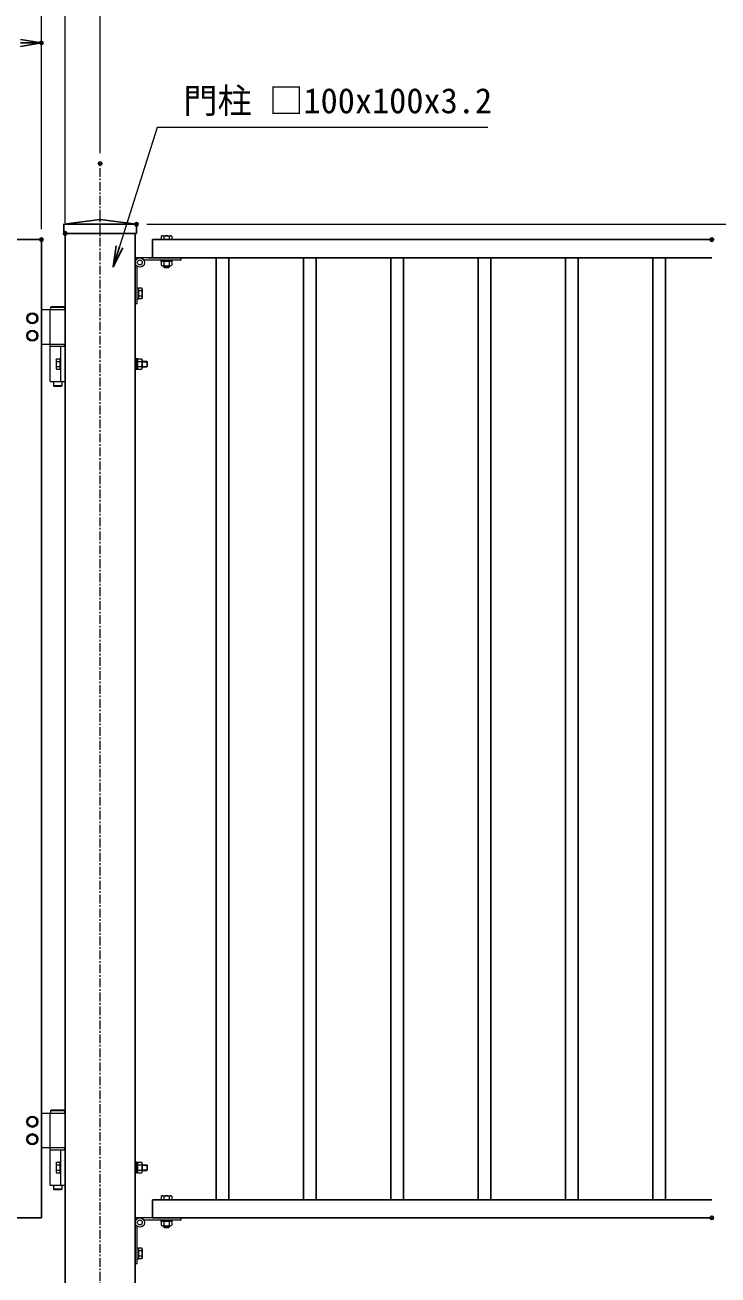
# Model space of a CAD drawing. Units: millimetres, scale not verified. Extents: x -3152 to 3148, y -2225 to 2230.
# Drawn here: x -80 to 911, y -1061 to 728 of the extents above; entities that cross this region are included whole.
import ezdxf
from ezdxf.enums import TextEntityAlignment as Align

# ---------------------------------------------------------------- set-up
doc = ezdxf.new("R2010")
doc.units = ezdxf.units.MM
doc.header["$LTSCALE"] = 10
doc.header["$PDMODE"] = 32
doc.header["$PDSIZE"] = 5
doc.linetypes.add('USER1', pattern=[2, 1.25, -0.25, 0.25, -0.25])
for name, color, linetype, lineweight in [('0-1_D-STR-DIM', 7, 'Continuous', 13), ('0-2_0', 7, 'Continuous', 25), ('0-3_DEFPOINTS', 8, 'Continuous', 25), ('0-5_D-BMK', 2, 'USER1', 13), ('0-6_D-STR1', 1, 'Continuous', 25), ('0-7_D-STR3', 3, 'Continuous', 13), ('0-B_D-STR-TXT', 7, 'Continuous', 13)]:
    doc.layers.add(name, color=color, linetype=linetype, lineweight=lineweight)
doc.styles.add('ＭＳ ゴシック', font='')
doc.styles.get('ＭＳ ゴシック').set_extended_font_data('MS Gothic')

# ---------------------------------------------------------------- blocks, each defined once
blk = doc.blocks.new('_OPEN')
at = {"layer": '0-2_0'}
blk.add_line((0, 0), (-10, 0), dxfattribs=at)
blk.add_lwpolyline([(-10, 1.667), (0, 0), (-10, -1.667)], dxfattribs=at)

msp = doc.modelspace()

# ---------------------------------------------------------------- linework, layer by layer
at = {"layer": '0-1_D-STR-DIM'}
for p, q in [((27.11, 545.05), (27.11, 897.64)), ((-56.89, 436.05), (-56.89, 807.64)), ((-56.89, 436.05), (-56.89, 807.64)), ((-22.89, 445.05), (-22.89, 807.64)), ((-56.89, 436.05), (-56.89, 717.64)), ((94.11, 443.05), (1247.46, 443.05))]:
    msp.add_line(p, q, dxfattribs=at)
at = {"layer": '0-3_DEFPOINTS'}
for p in [(-56.89, 702.64), (27.11, 530.05), (-22.89, 430.05), (79.11, 443.05), (-56.89, 421.05), (902.46, 421.05), (902.46, -978.95)]:
    msp.add_point(p, dxfattribs=at)
at = {"layer": '0-5_D-BMK'}
msp.add_line((27.11, -1528.95), (27.11, 530.05), dxfattribs=at)
at = {"layer": '0-6_D-STR1'}
for p, q in [((79.11, 443.05), (27.11, 450.05)), ((79.11, 443.05), (-24.89, 443.05)), ((79.11, 430.05), (-24.89, 430.05)), ((-22.89, -1478.95), (-22.89, 430.05)), ((77.11, -1478.95), (77.11, 430.05)), ((79.11, 443.05), (79.11, 430.05)), ((-1162.89, 421.05), (-56.89, 421.05)), ((-56.89, -978.95), (-56.89, 421.05)), ((102.11, 421.05), (902.46, 421.05)), ((102.11, 421.05), (102.11, 395.05)), ((96.11, 395.05), (136.61, 395.05)), ((102.11, 395.05), (902.46, 395.05)), ((193.11, 395.05), (193.11, -952.95)), ((211.11, 395.05), (211.11, -952.95)), ((318.11, 395.05), (318.11, -952.95)), ((336.11, 395.05), (336.11, -952.95)), ((443.11, 395.05), (443.11, -952.95)), ((461.11, 395.05), (461.11, -952.95)), ((568.11, 395.05), (568.11, -952.95)), ((586.11, 395.05), (586.11, -952.95)), ((693.11, 395.05), (693.11, -952.95)), ((711.11, 395.05), (711.11, -952.95)), ((818.11, 395.05), (818.11, -952.95)), ((836.11, 395.05), (836.11, -952.95)), ((102.11, -952.95), (902.46, -952.95)), ((102.11, -952.95), (102.11, -978.95)), ((-56.89, -978.95), (-1162.89, -978.95)), ((102.11, -978.95), (902.46, -978.95)), ((102.11, -978.95), (142.61, -978.95))]:
    msp.add_line(p, q, dxfattribs=at)
msp.add_lwpolyline([(27.11, 450.05), (-24.89, 443.05), (-24.89, 430.05)], dxfattribs=at)
at = {"layer": '0-7_D-STR3'}
for p, q in [((114.61, 425.85), (114.61, 421.05)), ((114.61, 421.05), (129.61, 421.05)), ((116.38, 426.55), (127.91, 426.55)), ((118.36, 425.85), (118.36, 421.05)), ((125.86, 425.85), (125.86, 421.05)), ((129.61, 425.85), (129.61, 421.05)), ((143.11, 395.05), (77.11, 395.05)), ((77.11, 328.95), (77.11, 395.05)), ((118.11, 395.05), (126.11, 395.05)), ((143.11, 391.85), (143.11, 395.05)), ((80.31, 329.05), (80.31, 382.64)), ((143.11, 391.85), (89.52, 391.85)), ((114.11, 390.25), (114.11, 391.85)), ((114.11, 390.25), (130.11, 390.25)), ((114.61, 390.25), (114.61, 384.45)), ((116.33, 383.75), (127.88, 383.75)), ((118.11, 383.75), (118.11, 381.75)), ((118.11, 381.75), (126.11, 381.75)), ((118.81, 381.05), (118.11, 381.75)), ((118.36, 390.25), (118.36, 384.45)), ((118.81, 383.75), (118.81, 381.05)), ((118.81, 381.05), (125.41, 381.05)), ((125.41, 383.75), (125.41, 381.05)), ((126.11, 381.75), (125.41, 381.05)), ((125.86, 390.25), (125.86, 384.45)), ((126.11, 383.75), (126.11, 381.75)), ((129.61, 390.25), (129.61, 384.45)), ((130.11, 390.25), (130.11, 391.85)), ((80.31, 352.05), (81.91, 352.05)), ((81.91, 352.05), (81.91, 336.05)), ((86.83, 351.55), (81.91, 351.55)), ((86.83, 347.8), (81.91, 347.8)), ((86.83, 340.3), (81.91, 340.3)), ((87.41, 350.55), (86.83, 351.55)), ((87.41, 350.55), (87.41, 337.55)), ((-42.69, 325.05), (-43.69, 324.05)), ((-24.69, 325.05), (-42.69, 325.05)), ((-24.69, 325.05), (-23.69, 324.05)), ((-23.69, 324.05), (-23.69, 321.05)), ((80.31, 329.05), (77.11, 329.05)), ((80.31, 336.05), (81.91, 336.05)), ((86.83, 336.55), (81.91, 336.55)), ((87.41, 337.55), (86.83, 336.55)), ((-69.89, 316.05), (-76.39, 312.3)), ((-76.39, 304.8), (-76.39, 312.3)), ((-69.89, 301.05), (-76.39, 304.8)), ((-69.89, 316.05), (-63.39, 312.3)), ((-69.89, 301.05), (-63.39, 304.8)), ((-63.39, 304.8), (-63.39, 312.3)), ((-56.89, 321.05), (-22.89, 321.05)), ((-44.49, 271.05), (-44.49, 321.05)), ((-22.89, 271.05), (-22.89, 321.05)), ((-69.89, 291.05), (-76.39, 287.3)), ((-76.39, 279.8), (-76.39, 287.3)), ((-69.89, 291.05), (-63.39, 287.3)), ((-63.39, 279.8), (-63.39, 287.3)), ((-69.89, 276.05), (-76.39, 279.8)), ((-69.89, 276.05), (-63.39, 279.8)), ((-22.89, 271.05), (-56.89, 271.05)), ((-44.19, 268.05), (-44.19, 271.05)), ((-23.19, 268.05), (-23.19, 271.05)), ((-44.49, 218.05), (-44.49, 268.05)), ((-22.89, 268.05), (-44.49, 268.05)), ((-35.99, 249.55), (-35.41, 250.55)), ((-35.41, 250.55), (-30.49, 250.55)), ((-30.49, 251.05), (-30.49, 235.05)), ((-28.89, 251.05), (-30.49, 251.05)), ((-28.89, 218.05), (-28.89, 268.05)), ((-22.89, 218.05), (-22.89, 268.05)), ((77.11, 251.05), (77.11, 235.05)), ((78.71, 251.05), (77.11, 251.05)), ((78.71, 251.05), (78.71, 235.05)), ((78.71, 250.75), (80.71, 250.75)), ((80.71, 250.75), (80.71, 235.35)), ((80.71, 250.55), (86.51, 250.55)), ((-35.99, 249.55), (-35.99, 236.55)), ((-35.99, 236.55), (-35.41, 235.55)), ((-35.41, 246.8), (-30.49, 246.8)), ((-35.41, 239.3), (-30.49, 239.3)), ((-35.41, 235.55), (-30.49, 235.55)), ((-28.89, 235.05), (-30.49, 235.05)), ((78.71, 235.05), (77.11, 235.05)), ((80.71, 235.35), (78.71, 235.35)), ((80.71, 246.8), (86.51, 246.8)), ((80.71, 239.3), (86.51, 239.3)), ((80.71, 235.55), (86.51, 235.55)), ((87.21, 248.83), (87.21, 237.28)), ((87.21, 247.05), (93.81, 247.05)), ((87.21, 246.35), (94.51, 246.35)), ((87.21, 239.75), (94.51, 239.75)), ((87.21, 239.05), (93.81, 239.05)), ((93.81, 239.05), (94.51, 239.75)), ((94.51, 246.35), (94.51, 239.75)), ((-44.49, 218.05), (-22.89, 218.05)), ((-39.69, 218.05), (-39.69, 212.05)), ((-28.69, 211.05), (-27.69, 212.05)), ((-69.89, -833.95), (-76.39, -837.7)), ((-76.39, -845.2), (-76.39, -837.7)), ((-69.89, -833.95), (-63.39, -837.7)), ((-63.39, -845.2), (-63.39, -837.7)), ((-56.89, -828.95), (-22.89, -828.95)), ((-44.49, -878.95), (-44.49, -828.95)), ((-42.69, -824.95), (-43.69, -825.95)), ((-43.69, -825.95), (-43.69, -828.95)), ((-23.69, -825.95), (-43.69, -825.95)), ((-24.69, -824.95), (-42.69, -824.95)), ((-24.69, -824.95), (-23.69, -825.95)), ((-23.69, -825.95), (-23.69, -828.95)), ((-22.89, -878.95), (-22.89, -828.95)), ((-69.89, -848.95), (-76.39, -845.2)), ((-69.89, -848.95), (-63.39, -845.2)), ((-69.89, -858.95), (-76.39, -862.7)), ((-76.39, -870.2), (-76.39, -862.7)), ((-69.89, -873.95), (-76.39, -870.2)), ((-69.89, -858.95), (-63.39, -862.7)), ((-69.89, -873.95), (-63.39, -870.2)), ((-63.39, -870.2), (-63.39, -862.7)), ((-22.89, -878.95), (-56.89, -878.95)), ((-44.49, -931.95), (-44.49, -881.95)), ((-22.89, -881.95), (-44.49, -881.95)), ((-44.19, -881.95), (-44.19, -878.95)), ((-28.89, -931.95), (-28.89, -881.95)), ((-23.19, -881.95), (-23.19, -878.95)), ((-22.89, -931.95), (-22.89, -881.95)), ((-35.99, -900.45), (-35.41, -899.45)), ((-35.99, -900.45), (-35.99, -913.45)), ((-35.41, -899.45), (-30.49, -899.45)), ((-35.41, -903.2), (-30.49, -903.2)), ((-35.41, -910.7), (-30.49, -910.7)), ((77.11, -898.95), (77.11, -914.95)), ((78.71, -898.95), (77.11, -898.95)), ((78.71, -898.95), (78.71, -914.95)), ((78.71, -899.25), (80.71, -899.25)), ((80.71, -899.25), (80.71, -914.65)), ((80.71, -899.45), (86.51, -899.45)), ((80.71, -903.2), (86.51, -903.2)), ((80.71, -910.7), (86.51, -910.7)), ((87.21, -901.17), (87.21, -912.72)), ((87.21, -902.95), (93.81, -902.95)), ((87.21, -903.65), (94.51, -903.65)), ((87.21, -910.25), (94.51, -910.25)), ((87.21, -910.95), (93.81, -910.95)), ((93.81, -910.95), (94.51, -910.25)), ((94.51, -903.65), (94.51, -910.25)), ((-35.99, -913.45), (-35.41, -914.45)), ((-35.41, -914.45), (-30.49, -914.45)), ((-28.89, -914.95), (-30.49, -914.95)), ((78.71, -914.95), (77.11, -914.95)), ((80.71, -914.65), (78.71, -914.65)), ((80.71, -914.45), (86.51, -914.45)), ((-44.49, -931.95), (-22.89, -931.95)), ((-39.69, -931.95), (-39.69, -937.95)), ((-38.69, -938.95), (-39.69, -937.95)), ((-27.69, -937.95), (-39.69, -937.95)), ((-28.69, -938.95), (-38.69, -938.95)), ((-28.69, -938.95), (-27.69, -937.95)), ((-27.69, -931.95), (-27.69, -937.95)), ((114.61, -948.15), (114.61, -952.95)), ((116.38, -947.45), (127.91, -947.45)), ((118.36, -948.15), (118.36, -952.95)), ((125.86, -948.15), (125.86, -952.95)), ((129.61, -948.15), (129.61, -952.95)), ((114.61, -952.95), (129.61, -952.95)), ((143.11, -978.95), (77.11, -978.95)), ((143.11, -982.15), (89.52, -982.15)), ((114.11, -983.75), (114.11, -982.15)), ((114.11, -983.75), (130.11, -983.75)), ((114.61, -983.75), (114.61, -989.55)), ((118.11, -978.95), (126.11, -978.95)), ((118.36, -983.75), (118.36, -989.55)), ((125.86, -983.75), (125.86, -989.55)), ((129.61, -983.75), (129.61, -989.55)), ((130.11, -983.75), (130.11, -982.15)), ((143.11, -982.15), (143.11, -978.95)), ((80.31, -1044.95), (80.31, -991.36)), ((116.33, -990.25), (127.88, -990.25)), ((118.11, -990.25), (118.11, -992.25)), ((118.81, -992.95), (118.11, -992.25)), ((118.11, -992.25), (126.11, -992.25)), ((118.81, -990.25), (118.81, -992.95)), ((118.81, -992.95), (125.41, -992.95)), ((122.11, -990.25), (122.11, -991.7)), ((125.41, -990.25), (125.41, -992.95)), ((126.11, -992.25), (125.41, -992.95)), ((126.11, -990.25), (126.11, -992.25)), ((86.83, -1022.45), (81.91, -1022.45)), ((86.83, -1026.2), (81.91, -1026.2)), ((86.83, -1033.69), (81.91, -1033.69)), ((86.83, -1037.45), (81.91, -1037.45)), ((87.41, -1023.45), (86.83, -1022.45)), ((87.41, -1036.45), (86.83, -1037.45)), ((87.41, -1023.45), (87.41, -1036.45)), ((80.31, -1044.95), (77.11, -1044.95)), ((80.31, -1037.95), (81.91, -1037.95))]:
    msp.add_line(p, q, dxfattribs=at)
for points in [[(-23.69, 324.05), (-43.69, 324.05), (-43.69, 321.05)], [(94.51, 246.35), (93.81, 247.05), (93.81, 239.05)], [(-27.69, 218.05), (-27.69, 212.05), (-39.69, 212.05)], [(-28.69, 211.05), (-38.69, 211.05), (-39.69, 212.05)], [(-28.89, -898.95), (-30.49, -898.95), (-30.49, -914.95)], [(94.51, -903.65), (93.81, -902.95), (93.81, -910.95)], [(80.31, -1021.95), (81.91, -1021.95), (81.91, -1037.95)]]:
    msp.add_lwpolyline(points, dxfattribs=at)
for centre, radius in [((83.81, 388.35), 6.7), ((83.81, 388.35), 3.5), ((-69.89, 308.55), 8), ((-69.89, 308.55), 6.5), ((-69.89, 283.55), 8), ((-69.89, 283.55), 6.5), ((-69.89, -841.45), 8), ((-69.89, -841.45), 6.5), ((-69.89, -866.45), 8), ((-69.89, -866.45), 6.5), ((83.81, -985.65), 6.7), ((83.81, -985.65), 3.5)]:
    msp.add_circle(centre, radius, dxfattribs=at)
for centre, radius, start, end in [((116.48, 423.71), 2.84, 48.76361, 131.23639), ((122.11, 416.16), 10.39, 68.85295, 111.14705), ((127.73, 423.71), 2.84, 48.76361, 131.23639), ((116.48, 386.6), 2.85, 228.83491, 311.16509), ((122.11, 394.15), 10.39, 248.85295, 291.14705), ((127.73, 386.6), 2.85, 228.86505, 311.13495), ((84.07, 349.68), 3.34, 325.79454, 34.20546), ((74.96, 344.05), 12.45, 342.48215, 17.51785), ((84.07, 338.43), 3.34, 325.79454, 34.20546), ((-32.65, 248.68), 3.34, 145.79454, 214.20546), ((84.36, 248.68), 2.85, 318.83491, 41.16509), ((-23.54, 243.05), 12.45, 162.48215, 197.51785), ((-32.65, 237.43), 3.34, 145.79454, 214.20546), ((76.81, 243.05), 10.39, 338.85295, 21.14705), ((84.36, 237.43), 2.85, 318.86505, 41.13495), ((-32.65, -901.32), 3.34, 145.79454, 214.20546), ((-23.54, -906.95), 12.45, 162.48215, 197.51785), ((-32.65, -912.57), 3.34, 145.79454, 214.20546), ((84.36, -901.32), 2.85, 318.83491, 41.16509), ((76.81, -906.95), 10.39, 338.85295, 21.14705), ((84.36, -912.57), 2.85, 318.86505, 41.13495), ((116.48, -950.3), 2.85, 48.95661, 131.04339), ((122.11, -957.84), 10.39, 68.85295, 111.14705), ((127.73, -950.29), 2.84, 48.76361, 131.23639), ((116.48, -987.4), 2.85, 228.83491, 311.16509), ((122.11, -979.85), 10.39, 248.85295, 291.14705), ((127.73, -987.4), 2.85, 228.86505, 311.13495), ((84.07, -1024.32), 3.34, 325.79454, 34.20546), ((74.96, -1029.95), 12.45, 342.48215, 17.51785), ((84.07, -1035.57), 3.34, 325.79454, 34.20546)]:
    msp.add_arc(centre, radius, start, end, dxfattribs=at)
at = {"layer": '0-B_D-STR-TXT'}
msp.add_lwpolyline([(581.8, 581.67), (108.65, 581.67), (46.31, 384.05)], dxfattribs=at)

# ---------------------------------------------------------------- block references
at = {"layer": '0-1_D-STR-DIM', "xscale": 3, "yscale": 3}
msp.add_blockref('_OPEN', (-56.89, 702.64), dxfattribs=at)
at = {"layer": '0-B_D-STR-TXT', "xscale": 3, "yscale": 3, "rotation": 252.49136}
msp.add_blockref('_OPEN', (45.7, 382.14), dxfattribs=at)

# ---------------------------------------------------------------- texts
at = {"layer": '0-B_D-STR-TXT', "style": 'ＭＳ ゴシック'}
msp.add_text('門柱 □100x100x3.2', height=36.07, dxfattribs=at).set_placement((145.89, 591.11), align=Align.BOTTOM_LEFT)

doc.saveas('drawing.dxf')
